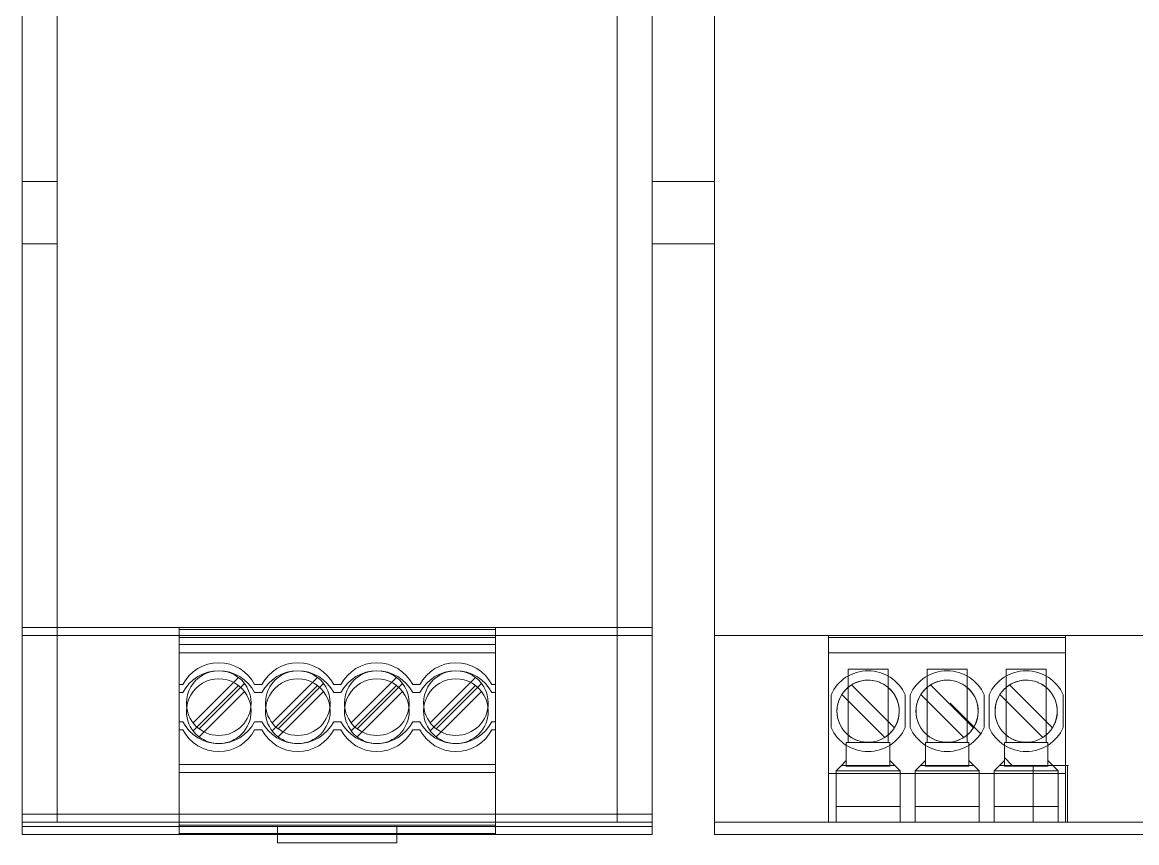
# Model space of a CAD drawing. Header units: millimetres. Extents: x 1359 to 3577, y 1336 to 3557.
# Drawn here: x 1970.2 to 2059.7, y 3145.9 to 3211.9 of the extents above; entities that cross this region are included whole.
import ezdxf

# ---------------------------------------------------------------- set-up
doc = ezdxf.new("R2010")
doc.units = ezdxf.units.MM
doc.layers.add('000-PI-Oprema', color=30, linetype='Continuous', lineweight=5)
doc.layers.add('000-SI-Oprema', color=30, linetype='Continuous', lineweight=0)
doc.layers.add('002-PI-Kabelska kanalica', color=150, linetype='Continuous')

msp = doc.modelspace()

# ---------------------------------------------------------------- linework, layer by layer
at = {"layer": '000-PI-Oprema', "color": 0, "linetype": 'ByBlock', "lineweight": 0}
for p, q in [((1972.993, 3148.206), (1972.993, 3276.206)), ((2017.993, 3148.206), (2017.993, 3276.206)), ((1972.993, 3147.556), (1972.993, 3275.556)), ((2017.993, 3147.556), (2017.993, 3275.556)), ((1970.193, 3267.206), (1970.193, 3163.206)), ((2020.792, 3163.206), (2020.792, 3267.206)), ((2020.792, 3163.206), (2020.792, 3267.206)), ((1970.193, 3266.556), (1970.193, 3162.556)), ((2020.792, 3162.556), (2020.792, 3266.556)), ((1970.193, 3163.206), (1970.193, 3163.206)), ((2020.792, 3163.206), (1970.193, 3163.206)), ((1970.193, 3163.206), (1970.193, 3163.206)), ((1970.193, 3163.206), (1970.193, 3147.206)), ((1982.803, 3163.206), (1982.803, 3163.206)), ((1982.803, 3163.206), (1982.803, 3163.056)), ((2008.203, 3163.206), (2008.203, 3163.206)), ((2008.203, 3163.206), (2008.203, 3163.056)), ((2020.792, 3163.206), (2020.792, 3163.206)), ((2020.792, 3147.206), (2020.792, 3163.206)), ((2020.792, 3163.206), (2020.792, 3163.206)), ((2020.792, 3147.206), (2020.792, 3163.206)), ((2020.792, 3162.556), (1970.193, 3162.556)), ((1970.193, 3162.556), (1970.193, 3162.556)), ((1970.193, 3162.556), (1970.193, 3146.556)), ((1982.803, 3163.056), (1982.803, 3161.828)), ((1982.803, 3163.056), (2008.203, 3163.056)), ((1982.803, 3162.556), (1982.803, 3162.556)), ((1982.803, 3162.556), (1982.803, 3162.406)), ((1982.803, 3162.406), (1982.803, 3161.178)), ((1982.803, 3162.406), (2008.203, 3162.406)), ((2008.203, 3163.056), (2008.203, 3161.828)), ((2008.203, 3162.556), (2008.203, 3162.556)), ((2008.203, 3162.556), (2008.203, 3162.406)), ((2008.203, 3162.406), (2008.203, 3161.178)), ((2020.792, 3162.556), (2020.792, 3162.556)), ((2020.792, 3146.556), (2020.792, 3162.556)), ((2025.792, 3162.556), (2025.792, 3146.556)), ((2025.792, 3162.556), (2025.792, 3162.556)), ((2025.792, 3162.556), (2115.792, 3162.556)), ((2034.971, 3162.556), (2034.971, 3162.556)), ((2034.971, 3162.556), (2034.971, 3162.41)), ((2034.971, 3162.41), (2034.971, 3162.41)), ((2034.971, 3162.41), (2034.971, 3162.41)), ((2034.971, 3161.182), (2034.971, 3162.41)), ((2034.971, 3162.41), (2054.017, 3162.41)), ((2054.017, 3162.556), (2054.017, 3162.556)), ((2054.017, 3162.41), (2054.017, 3162.556)), ((2054.017, 3162.41), (2054.017, 3162.41)), ((2054.017, 3162.41), (2054.017, 3162.41)), ((2054.017, 3162.41), (2054.017, 3161.182)), ((2057.192, 3162.556), (2057.192, 3162.556)), ((1982.803, 3161.828), (1982.803, 3158.626)), ((2008.203, 3161.828), (1982.803, 3161.828)), ((2008.203, 3161.828), (2008.203, 3158.626)), ((1982.803, 3161.178), (1982.803, 3157.976)), ((2008.203, 3161.178), (1982.803, 3161.178)), ((2008.203, 3161.178), (2008.203, 3157.976)), ((2034.971, 3151.46), (2034.971, 3161.182)), ((2054.017, 3161.182), (2034.971, 3161.182)), ((2054.017, 3161.182), (2054.017, 3151.46)), ((2036.546, 3159.86), (2036.546, 3159.86)), ((2036.546, 3159.86), (2036.546, 3153.975)), ((2039.746, 3159.86), (2036.546, 3159.86)), ((2039.746, 3159.86), (2039.746, 3159.86)), ((2039.746, 3159.86), (2039.746, 3153.975)), ((2042.896, 3159.86), (2042.896, 3159.86)), ((2046.096, 3159.86), (2042.896, 3159.86)), ((2042.896, 3159.86), (2042.896, 3153.975)), ((2046.096, 3159.86), (2046.096, 3153.975)), ((2046.096, 3159.86), (2046.096, 3159.86)), ((2049.246, 3159.86), (2049.246, 3159.86)), ((2052.446, 3159.86), (2049.246, 3159.86)), ((2049.246, 3159.86), (2049.246, 3153.975)), ((2052.446, 3159.86), (2052.446, 3153.975)), ((2052.446, 3159.86), (2052.446, 3159.86)), ((1987.552, 3159.195), (1983.909, 3155.552)), ((1987.552, 3159.195), (1987.552, 3159.195)), ((1993.902, 3159.195), (1990.259, 3155.552)), ((1993.902, 3159.195), (1993.902, 3159.195)), ((2000.252, 3159.195), (1996.609, 3155.552)), ((2000.252, 3159.195), (2000.252, 3159.195)), ((2002.959, 3155.552), (2006.602, 3159.195)), ((2006.602, 3159.195), (2006.602, 3159.195)), ((2038.142, 3158.976), (2038.146, 3158.975)), ((2038.817, 3158.884), (2038.82, 3158.882)), ((2039.103, 3158.784), (2039.099, 3158.786)), ((2044.492, 3158.976), (2044.496, 3158.975)), ((2045.453, 3158.784), (2045.449, 3158.786)), ((2050.842, 3158.976), (2050.846, 3158.975)), ((2051.517, 3158.884), (2051.52, 3158.882)), ((2051.803, 3158.784), (2051.799, 3158.786)), ((1982.803, 3158.626), (1982.803, 3158.626)), ((1982.803, 3158.626), (1983.095, 3158.626)), ((1982.803, 3158.626), (1982.803, 3155.626)), ((1982.803, 3157.976), (1982.803, 3157.976)), ((1982.803, 3157.976), (1983.095, 3157.976)), ((1982.803, 3157.976), (1982.803, 3154.976)), ((1983.095, 3158.626), (1983.095, 3158.626)), ((1983.095, 3157.976), (1983.095, 3157.976)), ((1987.552, 3158.545), (1983.909, 3154.902)), ((1984.404, 3155.057), (1988.047, 3158.701)), ((1984.404, 3154.407), (1988.047, 3158.051)), ((1987.552, 3158.545), (1987.552, 3158.545)), ((1988.047, 3158.701), (1988.047, 3158.701)), ((1988.047, 3158.051), (1988.047, 3158.051)), ((1988.861, 3158.626), (1988.861, 3158.626)), ((1989.445, 3158.626), (1988.861, 3158.626)), ((1988.861, 3157.976), (1988.861, 3157.976)), ((1989.445, 3157.976), (1988.861, 3157.976)), ((1989.445, 3158.626), (1989.445, 3158.626)), ((1989.445, 3157.976), (1989.445, 3157.976)), ((1993.902, 3158.545), (1990.259, 3154.902)), ((1990.754, 3155.057), (1994.397, 3158.701)), ((1990.754, 3154.407), (1994.397, 3158.051)), ((1993.902, 3158.545), (1993.902, 3158.545)), ((1994.397, 3158.701), (1994.397, 3158.701)), ((1994.397, 3158.051), (1994.397, 3158.051)), ((1995.795, 3158.626), (1995.211, 3158.626)), ((1995.211, 3158.626), (1995.211, 3158.626)), ((1995.795, 3157.976), (1995.211, 3157.976)), ((1995.211, 3157.976), (1995.211, 3157.976)), ((1995.795, 3158.626), (1995.795, 3158.626)), ((1995.795, 3157.976), (1995.795, 3157.976)), ((2000.252, 3158.545), (1996.609, 3154.902)), ((1997.104, 3155.057), (2000.747, 3158.701)), ((1997.104, 3154.407), (2000.747, 3158.051)), ((2000.252, 3158.545), (2000.252, 3158.545)), ((2000.747, 3158.701), (2000.747, 3158.701)), ((2000.747, 3158.051), (2000.747, 3158.051)), ((2002.145, 3158.626), (2001.561, 3158.626)), ((2001.561, 3158.626), (2001.561, 3158.626)), ((2002.145, 3157.976), (2001.561, 3157.976)), ((2001.561, 3157.976), (2001.561, 3157.976)), ((2002.145, 3158.626), (2002.145, 3158.626)), ((2002.145, 3157.976), (2002.145, 3157.976)), ((2002.959, 3154.902), (2006.602, 3158.545)), ((2007.097, 3158.701), (2003.454, 3155.057)), ((2007.097, 3158.051), (2003.454, 3154.407)), ((2006.602, 3158.545), (2006.602, 3158.545)), ((2007.097, 3158.701), (2007.097, 3158.701)), ((2007.097, 3158.051), (2007.097, 3158.051)), ((2008.203, 3158.626), (2007.911, 3158.626)), ((2007.911, 3158.626), (2007.911, 3158.626)), ((2008.203, 3157.976), (2007.911, 3157.976)), ((2007.911, 3157.976), (2007.911, 3157.976)), ((2008.203, 3158.626), (2008.203, 3158.626)), ((2008.203, 3158.626), (2008.203, 3155.626)), ((2008.203, 3157.976), (2008.203, 3157.976)), ((2008.203, 3157.976), (2008.203, 3154.976)), ((2040.256, 3155.142), (2036.81, 3158.588)), ((2036.81, 3158.588), (2036.811, 3158.588)), ((2036.811, 3158.588), (2040.26, 3155.139)), ((2043.16, 3158.588), (2043.161, 3158.588)), ((2043.16, 3158.588), (2046.606, 3155.142)), ((2043.161, 3158.588), (2046.61, 3155.139)), ((2049.51, 3158.588), (2049.511, 3158.588)), ((2049.51, 3158.588), (2052.956, 3155.142)), ((2049.511, 3158.588), (2052.96, 3155.139)), ((1983.378, 3157.126), (1983.378, 3157.126)), ((1988.578, 3157.126), (1988.578, 3157.126)), ((1989.728, 3157.126), (1989.728, 3157.126)), ((1994.928, 3157.126), (1994.928, 3157.126)), ((1996.078, 3157.126), (1996.078, 3157.126)), ((2001.278, 3157.126), (2001.278, 3157.126)), ((2002.428, 3157.126), (2002.428, 3157.126)), ((2007.628, 3157.126), (2007.628, 3157.126)), ((2035.171, 3157.788), (2035.171, 3155.171)), ((2035.171, 3157.788), (2035.171, 3157.788)), ((2036.032, 3157.81), (2036.033, 3157.81)), ((2039.479, 3154.364), (2036.032, 3157.81)), ((2039.479, 3154.364), (2036.033, 3157.81)), ((2041.121, 3157.788), (2041.121, 3157.788)), ((2041.121, 3155.171), (2041.121, 3157.788)), ((2041.521, 3157.788), (2041.521, 3155.171)), ((2041.521, 3157.788), (2041.521, 3157.788)), ((2042.382, 3157.81), (2042.383, 3157.81)), ((2045.829, 3154.364), (2042.382, 3157.81)), ((2045.829, 3154.364), (2042.383, 3157.81)), ((2044.733, 3157.12), (2044.733, 3157.12)), ((2044.733, 3157.12), (2047.19, 3154.663)), ((2047.471, 3157.788), (2047.471, 3157.788)), ((2047.471, 3155.171), (2047.471, 3157.788)), ((2047.871, 3157.788), (2047.871, 3157.788)), ((2047.871, 3157.788), (2047.871, 3155.171)), ((2048.732, 3157.81), (2048.733, 3157.81)), ((2052.179, 3154.364), (2048.732, 3157.81)), ((2052.179, 3154.364), (2048.733, 3157.81)), ((2053.821, 3157.788), (2053.821, 3157.788)), ((2053.821, 3155.171), (2053.821, 3157.788)), ((1983.378, 3156.476), (1983.378, 3156.476)), ((1988.578, 3156.476), (1988.578, 3156.476)), ((1989.728, 3156.476), (1989.728, 3156.476)), ((1994.928, 3156.476), (1994.928, 3156.476)), ((1996.078, 3156.476), (1996.078, 3156.476)), ((2001.278, 3156.476), (2001.278, 3156.476)), ((2002.428, 3156.476), (2002.428, 3156.476)), ((2007.628, 3156.476), (2007.628, 3156.476)), ((1982.803, 3155.626), (1982.803, 3152.206)), ((1982.803, 3155.626), (1982.803, 3155.626)), ((1982.803, 3155.626), (1983.095, 3155.626)), ((1983.095, 3155.626), (1983.095, 3155.626)), ((1983.909, 3155.552), (1983.909, 3155.552)), ((1988.861, 3155.626), (1988.861, 3155.626)), ((1989.445, 3155.626), (1988.861, 3155.626)), ((1989.445, 3155.626), (1989.445, 3155.626)), ((1990.259, 3155.552), (1990.259, 3155.552)), ((1995.795, 3155.626), (1995.211, 3155.626)), ((1995.211, 3155.626), (1995.211, 3155.626)), ((1995.795, 3155.626), (1995.795, 3155.626)), ((1996.609, 3155.552), (1996.609, 3155.552)), ((2002.145, 3155.626), (2001.561, 3155.626)), ((2001.561, 3155.626), (2001.561, 3155.626)), ((2002.145, 3155.626), (2002.145, 3155.626)), ((2002.959, 3155.552), (2002.959, 3155.552)), ((2008.203, 3155.626), (2007.911, 3155.626)), ((2007.911, 3155.626), (2007.911, 3155.626)), ((2008.203, 3155.626), (2008.203, 3155.626)), ((2008.203, 3155.626), (2008.203, 3152.206)), ((2035.171, 3155.171), (2035.171, 3155.171)), ((2040.259, 3155.139), (2040.256, 3155.142)), ((2040.259, 3155.139), (2040.26, 3155.139)), ((2041.121, 3155.171), (2041.121, 3155.171)), ((2041.521, 3155.171), (2041.521, 3155.171)), ((2046.606, 3155.142), (2046.609, 3155.139)), ((2046.609, 3155.139), (2046.61, 3155.139)), ((2047.471, 3155.171), (2047.471, 3155.171)), ((2047.871, 3155.171), (2047.871, 3155.171)), ((2052.956, 3155.142), (2052.959, 3155.139)), ((2052.959, 3155.139), (2052.96, 3155.139)), ((2053.821, 3155.171), (2053.821, 3155.171)), ((1982.803, 3154.976), (1982.803, 3151.556)), ((1982.803, 3154.976), (1982.803, 3154.976)), ((1982.803, 3154.976), (1983.095, 3154.976)), ((1983.095, 3154.976), (1983.095, 3154.976)), ((1983.909, 3154.902), (1983.909, 3154.902)), ((1984.404, 3155.057), (1984.404, 3155.057)), ((1984.404, 3154.407), (1984.404, 3154.407)), ((1988.861, 3154.976), (1988.861, 3154.976)), ((1989.445, 3154.976), (1988.861, 3154.976)), ((1989.445, 3154.976), (1989.445, 3154.976)), ((1990.259, 3154.902), (1990.259, 3154.902)), ((1990.754, 3155.057), (1990.754, 3155.057)), ((1990.754, 3154.407), (1990.754, 3154.407)), ((1995.795, 3154.976), (1995.211, 3154.976)), ((1995.211, 3154.976), (1995.211, 3154.976)), ((1995.795, 3154.976), (1995.795, 3154.976)), ((1996.609, 3154.902), (1996.609, 3154.902)), ((1997.104, 3155.057), (1997.104, 3155.057)), ((1997.104, 3154.407), (1997.104, 3154.407)), ((2002.145, 3154.976), (2001.561, 3154.976)), ((2001.561, 3154.976), (2001.561, 3154.976)), ((2002.145, 3154.976), (2002.145, 3154.976)), ((2002.959, 3154.902), (2002.959, 3154.902)), ((2003.454, 3155.057), (2003.454, 3155.057)), ((2003.454, 3154.407), (2003.454, 3154.407)), ((2008.203, 3154.976), (2007.911, 3154.976)), ((2007.911, 3154.976), (2007.911, 3154.976)), ((2008.203, 3154.976), (2008.203, 3154.976)), ((2008.203, 3154.976), (2008.203, 3151.556)), ((2039.482, 3154.361), (2039.479, 3154.364)), ((2039.481, 3154.361), (2039.479, 3154.364)), ((2039.481, 3154.361), (2039.482, 3154.361)), ((2045.832, 3154.361), (2045.829, 3154.364)), ((2045.831, 3154.361), (2045.829, 3154.364)), ((2045.831, 3154.361), (2045.832, 3154.361)), ((2052.181, 3154.361), (2052.179, 3154.364)), ((2052.182, 3154.361), (2052.179, 3154.364)), ((2052.181, 3154.361), (2052.182, 3154.361)), ((2036.396, 3153.975), (2036.396, 3153.975)), ((2039.896, 3153.975), (2036.396, 3153.975)), ((2036.396, 3152.51), (2036.396, 3153.975)), ((2036.546, 3153.975), (2036.546, 3153.975)), ((2037.15, 3154.182), (2037.146, 3154.183)), ((2037.468, 3154.069), (2037.471, 3154.068)), ((2038.142, 3153.976), (2038.146, 3153.975)), ((2039.746, 3153.975), (2039.746, 3153.975)), ((2039.896, 3153.975), (2039.896, 3153.975)), ((2039.896, 3153.975), (2039.896, 3152.51)), ((2042.746, 3152.51), (2042.746, 3153.975)), ((2042.746, 3153.975), (2046.246, 3153.975)), ((2042.746, 3153.975), (2042.746, 3153.975)), ((2042.896, 3153.975), (2042.896, 3153.975)), ((2043.5, 3154.182), (2043.496, 3154.183)), ((2043.818, 3154.069), (2043.821, 3154.068)), ((2044.492, 3153.976), (2044.496, 3153.975)), ((2046.096, 3153.975), (2046.096, 3153.975)), ((2046.246, 3153.975), (2046.246, 3152.51)), ((2046.246, 3153.975), (2046.246, 3153.975)), ((2049.096, 3152.51), (2049.096, 3153.975)), ((2049.096, 3153.975), (2052.596, 3153.975)), ((2049.096, 3153.975), (2049.096, 3153.975)), ((2049.246, 3153.975), (2049.246, 3153.975)), ((2049.85, 3154.182), (2049.846, 3154.183)), ((2050.168, 3154.069), (2050.171, 3154.068)), ((2050.842, 3153.976), (2050.846, 3153.975)), ((2052.446, 3153.975), (2052.446, 3153.975)), ((2052.596, 3153.975), (2052.596, 3152.51)), ((2052.596, 3153.975), (2052.596, 3153.975)), ((2036.396, 3152.51), (2036.006, 3152.12)), ((2036.396, 3152.06), (2036.396, 3152.51)), ((2036.396, 3152.51), (2036.396, 3152.51)), ((2039.896, 3152.51), (2040.286, 3152.12)), ((2039.896, 3152.06), (2039.896, 3152.51)), ((2039.896, 3152.51), (2039.896, 3152.51)), ((2042.746, 3152.51), (2042.356, 3152.12)), ((2042.746, 3152.51), (2042.746, 3152.51)), ((2042.746, 3152.06), (2042.746, 3152.51)), ((2046.246, 3152.51), (2046.636, 3152.12)), ((2046.246, 3152.51), (2046.246, 3152.51)), ((2046.246, 3152.06), (2046.246, 3152.51)), ((2049.096, 3152.51), (2048.706, 3152.12)), ((2049.096, 3152.757), (2049.733, 3152.12)), ((2049.096, 3152.51), (2049.096, 3152.51)), ((2049.096, 3152.06), (2049.096, 3152.51)), ((2052.596, 3152.51), (2052.986, 3152.12)), ((2052.596, 3152.51), (2052.596, 3152.51)), ((2052.596, 3152.06), (2052.596, 3152.51)), ((1982.803, 3152.206), (1982.803, 3147.306)), ((1982.803, 3152.206), (1982.803, 3152.206)), ((1982.803, 3152.206), (2008.203, 3152.206)), ((1982.803, 3151.556), (1982.803, 3146.656)), ((1982.803, 3151.556), (1982.803, 3151.556)), ((1982.803, 3151.556), (2008.203, 3151.556)), ((1983.278, 3152.206), (1983.278, 3152.206)), ((1983.278, 3151.556), (1983.278, 3151.556)), ((1988.678, 3152.206), (1988.678, 3152.206)), ((1988.678, 3151.556), (1988.678, 3151.556)), ((1989.628, 3152.206), (1989.628, 3152.206)), ((1989.628, 3151.556), (1989.628, 3151.556)), ((1995.028, 3152.206), (1995.028, 3152.206)), ((1995.028, 3151.556), (1995.028, 3151.556)), ((1995.978, 3152.206), (1995.978, 3152.206)), ((1995.978, 3151.556), (1995.978, 3151.556)), ((2001.378, 3152.206), (2001.378, 3152.206)), ((2001.378, 3151.556), (2001.378, 3151.556)), ((2002.328, 3152.206), (2002.328, 3152.206)), ((2002.328, 3151.556), (2002.328, 3151.556)), ((2007.728, 3152.206), (2007.728, 3152.206)), ((2007.728, 3151.556), (2007.728, 3151.556)), ((2008.203, 3152.206), (2008.203, 3152.206)), ((2008.203, 3147.306), (2008.203, 3152.206)), ((2008.203, 3151.556), (2008.203, 3151.556)), ((2008.203, 3146.656), (2008.203, 3151.556)), ((2036.006, 3152.12), (2035.571, 3151.685)), ((2035.571, 3151.685), (2035.571, 3151.678)), ((2035.571, 3151.685), (2035.571, 3151.685)), ((2035.571, 3151.678), (2040.721, 3151.678)), ((2035.571, 3151.678), (2035.571, 3147.556)), ((2036.006, 3152.12), (2040.286, 3152.12)), ((2036.396, 3152.06), (2039.896, 3152.06)), ((2040.286, 3152.12), (2040.721, 3151.685)), ((2040.721, 3151.685), (2040.721, 3151.685)), ((2040.721, 3151.685), (2040.721, 3151.678)), ((2040.721, 3151.678), (2040.721, 3147.556)), ((2042.356, 3152.12), (2041.921, 3151.685)), ((2041.921, 3151.685), (2041.921, 3151.685)), ((2041.921, 3151.685), (2041.921, 3151.678)), ((2041.921, 3151.678), (2041.921, 3147.556)), ((2041.921, 3151.678), (2047.071, 3151.678)), ((2042.356, 3152.12), (2046.636, 3152.12)), ((2042.746, 3152.06), (2046.246, 3152.06)), ((2046.636, 3152.12), (2047.071, 3151.685)), ((2047.071, 3151.685), (2047.071, 3151.678)), ((2047.071, 3151.685), (2047.071, 3151.685)), ((2047.071, 3151.678), (2047.071, 3147.556)), ((2048.706, 3152.12), (2048.271, 3151.685)), ((2048.271, 3151.685), (2048.271, 3151.685)), ((2048.271, 3151.685), (2048.271, 3151.678)), ((2048.271, 3151.678), (2048.271, 3147.556)), ((2048.271, 3151.678), (2053.421, 3151.678)), ((2048.706, 3152.12), (2052.986, 3152.12)), ((2049.096, 3152.06), (2052.596, 3152.06)), ((2049.733, 3152.12), (2051.411, 3152.12)), ((2049.733, 3152.12), (2049.733, 3152.12)), ((2051.411, 3147.556), (2051.411, 3152.12)), ((2054.173, 3152.12), (2051.411, 3152.12)), ((2052.986, 3152.12), (2053.421, 3151.685)), ((2053.421, 3151.685), (2053.421, 3151.685)), ((2053.421, 3151.685), (2053.421, 3151.678)), ((2053.421, 3151.678), (2053.421, 3147.556)), ((2054.173, 3152.12), (2054.173, 3147.556)), ((2054.173, 3152.12), (2054.233, 3152.12)), ((2054.233, 3152.12), (2054.233, 3152.12)), ((2034.971, 3147.556), (2034.971, 3151.46)), ((2034.971, 3151.46), (2034.971, 3151.46)), ((2034.971, 3151.46), (2054.017, 3151.46)), ((2054.017, 3151.46), (2054.017, 3151.46)), ((2054.017, 3151.46), (2054.017, 3147.556)), ((1970.193, 3148.206), (1970.193, 3148.206)), ((1972.993, 3148.206), (1970.193, 3148.206)), ((1970.193, 3148.206), (1970.193, 3148.206)), ((1983.743, 3148.206), (1972.993, 3148.206)), ((1972.993, 3148.206), (1972.993, 3148.206)), ((1972.993, 3148.206), (1972.993, 3148.206)), ((1972.993, 3148.206), (1972.993, 3148.206)), ((1972.993, 3148.206), (1972.993, 3148.206)), ((1979.993, 3148.206), (1979.993, 3148.206)), ((1982.243, 3148.206), (1982.243, 3148.206)), ((1986.243, 3148.206), (1983.743, 3148.206)), ((1983.743, 3148.206), (1983.743, 3148.206)), ((1983.743, 3148.206), (1983.743, 3148.206)), ((1983.743, 3148.206), (1983.743, 3148.206)), ((1986.243, 3148.206), (1986.243, 3148.206)), ((1986.243, 3148.206), (1986.576, 3148.206)), ((1986.243, 3148.206), (1986.243, 3148.206)), ((1986.243, 3148.206), (1986.243, 3148.206)), ((1986.576, 3148.206), (1986.743, 3148.206)), ((1987.942, 3148.206), (1986.743, 3148.206)), ((1987.942, 3148.206), (1988.089, 3148.206)), ((1987.993, 3148.206), (1987.993, 3148.206)), ((1988.643, 3148.206), (1988.089, 3148.206)), ((2002.343, 3148.206), (1988.643, 3148.206)), ((1988.643, 3148.206), (1988.643, 3148.206)), ((1994.243, 3148.206), (1994.243, 3148.206)), ((1996.743, 3148.206), (1996.743, 3148.206)), ((2002.897, 3148.206), (2002.343, 3148.206)), ((2002.343, 3148.206), (2002.343, 3148.206)), ((2002.897, 3148.206), (2003.044, 3148.206)), ((2002.993, 3148.206), (2002.993, 3148.206)), ((2004.243, 3148.206), (2003.044, 3148.206)), ((2004.243, 3148.206), (2004.41, 3148.206)), ((2004.41, 3148.206), (2004.743, 3148.206)), ((2007.243, 3148.206), (2004.743, 3148.206)), ((2004.743, 3148.206), (2004.743, 3148.206)), ((2004.743, 3148.206), (2004.743, 3148.206)), ((2004.743, 3148.206), (2004.743, 3148.206)), ((2017.993, 3148.206), (2007.243, 3148.206)), ((2007.243, 3148.206), (2007.243, 3148.206)), ((2007.243, 3148.206), (2007.243, 3148.206)), ((2007.243, 3148.206), (2007.243, 3148.206)), ((2008.743, 3148.206), (2008.743, 3148.206)), ((2010.993, 3148.206), (2010.993, 3148.206)), ((2020.792, 3148.206), (2017.993, 3148.206)), ((2017.993, 3148.206), (2017.993, 3148.206)), ((2017.993, 3148.206), (2017.993, 3148.206)), ((2017.993, 3148.206), (2017.993, 3148.206)), ((2017.993, 3148.206), (2017.993, 3148.206)), ((2020.792, 3148.206), (2020.792, 3148.206)), ((2020.792, 3148.206), (2020.792, 3148.206)), ((2040.721, 3148.81), (2035.571, 3148.81)), ((2047.071, 3148.81), (2041.921, 3148.81)), ((2053.421, 3148.81), (2048.271, 3148.81)), ((1972.993, 3147.556), (1970.193, 3147.556)), ((1970.193, 3147.556), (1970.193, 3147.556)), ((1982.803, 3147.206), (1970.193, 3147.206)), ((1970.193, 3147.206), (1970.193, 3147.206)), ((1983.743, 3147.556), (1972.993, 3147.556)), ((1972.993, 3147.556), (1972.993, 3147.556)), ((1972.993, 3147.556), (1972.993, 3147.556)), ((1972.993, 3147.556), (1972.993, 3147.556)), ((1972.993, 3147.556), (1972.993, 3147.556)), ((1979.993, 3147.556), (1979.993, 3147.556)), ((1982.243, 3147.556), (1982.243, 3147.556)), ((1982.803, 3147.306), (1982.803, 3147.206)), ((1982.803, 3147.306), (1982.803, 3147.206)), ((1982.803, 3147.306), (1982.803, 3147.306)), ((1982.803, 3147.306), (1982.803, 3147.306)), ((2008.203, 3147.306), (1982.803, 3147.306)), ((1982.803, 3147.206), (1982.803, 3147.206)), ((1990.693, 3147.206), (1982.803, 3147.206)), ((1982.803, 3147.206), (1982.803, 3147.206)), ((2008.203, 3147.206), (1982.803, 3147.206)), ((1983.278, 3147.306), (1983.278, 3147.306)), ((1983.278, 3147.306), (1983.278, 3147.306)), ((1983.403, 3147.306), (1983.403, 3147.306)), ((1983.403, 3147.306), (1983.403, 3147.306)), ((1986.243, 3147.556), (1983.743, 3147.556)), ((1983.743, 3147.556), (1983.743, 3147.556)), ((1983.743, 3147.556), (1983.743, 3147.556)), ((1983.743, 3147.556), (1983.743, 3147.556)), ((1985.852, 3147.206), (1985.852, 3147.206)), ((1985.852, 3147.206), (1985.852, 3147.206)), ((1986.243, 3147.556), (1986.243, 3147.556)), ((1986.243, 3147.556), (1986.576, 3147.556)), ((1986.243, 3147.556), (1986.243, 3147.556)), ((1986.243, 3147.556), (1986.243, 3147.556)), ((1986.576, 3147.556), (1986.743, 3147.556)), ((1987.942, 3147.556), (1986.743, 3147.556)), ((1987.276, 3147.206), (1987.276, 3147.206)), ((1987.276, 3147.206), (1987.276, 3147.206)), ((1987.942, 3147.556), (1988.089, 3147.556)), ((1987.993, 3147.556), (1987.993, 3147.556)), ((1988.643, 3147.556), (1988.089, 3147.556)), ((1988.553, 3147.306), (1988.553, 3147.306)), ((1988.553, 3147.306), (1988.553, 3147.306)), ((2002.343, 3147.556), (1988.643, 3147.556)), ((1988.643, 3147.556), (1988.643, 3147.556)), ((1988.678, 3147.306), (1988.678, 3147.306)), ((1988.678, 3147.306), (1988.678, 3147.306)), ((1988.993, 3147.206), (1988.993, 3147.206)), ((1988.993, 3147.206), (1988.993, 3147.206)), ((1989.628, 3147.306), (1989.628, 3147.306)), ((1989.628, 3147.306), (1989.628, 3147.306)), ((1989.753, 3147.306), (1989.753, 3147.306)), ((1989.753, 3147.306), (1989.753, 3147.306)), ((1990.693, 3147.206), (1990.693, 3146.556)), ((1990.693, 3147.206), (1990.693, 3146.556)), ((1994.243, 3147.556), (1994.243, 3147.556)), ((1994.903, 3147.306), (1994.903, 3147.306)), ((1994.903, 3147.306), (1994.903, 3147.306)), ((1995.028, 3147.306), (1995.028, 3147.306)), ((1995.028, 3147.306), (1995.028, 3147.306)), ((1995.978, 3147.306), (1995.978, 3147.306)), ((1995.978, 3147.306), (1995.978, 3147.306)), ((1996.103, 3147.306), (1996.103, 3147.306)), ((1996.103, 3147.306), (1996.103, 3147.306)), ((1996.743, 3147.556), (1996.743, 3147.556)), ((2008.203, 3147.206), (2000.293, 3147.206)), ((2000.293, 3146.556), (2000.293, 3147.206)), ((2000.293, 3146.556), (2000.293, 3147.206)), ((2001.253, 3147.306), (2001.253, 3147.306)), ((2001.253, 3147.306), (2001.253, 3147.306)), ((2001.378, 3147.306), (2001.378, 3147.306)), ((2001.378, 3147.306), (2001.378, 3147.306)), ((2001.993, 3147.206), (2001.993, 3147.206)), ((2001.993, 3147.206), (2001.993, 3147.206)), ((2002.328, 3147.306), (2002.328, 3147.306)), ((2002.328, 3147.306), (2002.328, 3147.306)), ((2002.897, 3147.556), (2002.343, 3147.556)), ((2002.343, 3147.556), (2002.343, 3147.556)), ((2002.453, 3147.306), (2002.453, 3147.306)), ((2002.453, 3147.306), (2002.453, 3147.306)), ((2002.897, 3147.556), (2003.044, 3147.556)), ((2002.993, 3147.556), (2002.993, 3147.556)), ((2004.243, 3147.556), (2003.044, 3147.556)), ((2003.709, 3147.206), (2003.709, 3147.206)), ((2003.709, 3147.206), (2003.709, 3147.206)), ((2004.243, 3147.556), (2004.41, 3147.556)), ((2004.41, 3147.556), (2004.743, 3147.556)), ((2007.243, 3147.556), (2004.743, 3147.556)), ((2004.743, 3147.556), (2004.743, 3147.556)), ((2004.743, 3147.556), (2004.743, 3147.556)), ((2004.743, 3147.556), (2004.743, 3147.556)), ((2005.134, 3147.206), (2005.134, 3147.206)), ((2005.134, 3147.206), (2005.134, 3147.206)), ((2017.993, 3147.556), (2007.243, 3147.556)), ((2007.243, 3147.556), (2007.243, 3147.556)), ((2007.243, 3147.556), (2007.243, 3147.556)), ((2007.243, 3147.556), (2007.243, 3147.556)), ((2007.603, 3147.306), (2007.603, 3147.306)), ((2007.603, 3147.306), (2007.603, 3147.306)), ((2007.728, 3147.306), (2007.728, 3147.306)), ((2007.728, 3147.306), (2007.728, 3147.306)), ((2008.203, 3147.306), (2008.203, 3147.306)), ((2008.203, 3147.306), (2008.203, 3147.306)), ((2008.203, 3147.306), (2008.203, 3147.206)), ((2008.203, 3147.206), (2008.203, 3147.206)), ((2020.792, 3147.206), (2008.203, 3147.206)), ((2008.203, 3147.206), (2008.203, 3147.206)), ((2020.792, 3147.206), (2008.203, 3147.206)), ((2008.743, 3147.556), (2008.743, 3147.556)), ((2010.993, 3147.556), (2010.993, 3147.556)), ((2020.792, 3147.556), (2017.993, 3147.556)), ((2017.993, 3147.556), (2017.993, 3147.556)), ((2017.993, 3147.556), (2017.993, 3147.556)), ((2017.993, 3147.556), (2017.993, 3147.556)), ((2017.993, 3147.556), (2017.993, 3147.556)), ((2020.792, 3147.556), (2020.792, 3147.556)), ((2020.792, 3147.206), (2020.792, 3147.206)), ((2020.792, 3147.206), (2020.792, 3147.206)), ((2025.792, 3147.556), (2025.792, 3147.556)), ((2025.792, 3147.556), (2115.792, 3147.556)), ((2034.971, 3147.56), (2034.971, 3147.556)), ((2054.017, 3147.56), (2034.971, 3147.56)), ((2034.971, 3147.56), (2034.971, 3147.56)), ((2054.017, 3147.556), (2054.017, 3147.56)), ((2054.017, 3147.56), (2054.017, 3147.56)), ((1982.803, 3146.556), (1970.193, 3146.556)), ((1970.193, 3146.556), (1970.193, 3146.556)), ((1982.803, 3146.656), (1982.803, 3146.556)), ((1982.803, 3146.656), (1982.803, 3146.656)), ((1982.803, 3146.656), (1982.803, 3146.656)), ((2008.203, 3146.656), (1982.803, 3146.656)), ((1982.803, 3146.556), (1982.803, 3146.556)), ((2008.203, 3146.556), (1982.803, 3146.556)), ((1983.278, 3146.656), (1983.278, 3146.656)), ((1983.403, 3146.656), (1983.403, 3146.656)), ((1983.403, 3146.656), (1983.403, 3146.656)), ((1985.852, 3146.556), (1985.852, 3146.556)), ((1987.276, 3146.556), (1987.276, 3146.556)), ((1988.553, 3146.656), (1988.553, 3146.656)), ((1988.553, 3146.656), (1988.553, 3146.656)), ((1988.678, 3146.656), (1988.678, 3146.656)), ((1988.993, 3146.556), (1988.993, 3146.556)), ((1989.628, 3146.656), (1989.628, 3146.656)), ((1989.753, 3146.656), (1989.753, 3146.656)), ((1989.753, 3146.656), (1989.753, 3146.656)), ((1990.693, 3146.556), (1990.693, 3145.906)), ((1990.693, 3146.556), (1990.693, 3146.556)), ((1990.693, 3146.556), (2000.293, 3146.556)), ((1990.693, 3146.556), (1990.693, 3146.556)), ((1990.693, 3146.556), (2000.293, 3146.556)), ((1994.903, 3146.656), (1994.903, 3146.656)), ((1994.903, 3146.656), (1994.903, 3146.656)), ((1995.028, 3146.656), (1995.028, 3146.656)), ((1995.978, 3146.656), (1995.978, 3146.656)), ((1996.103, 3146.656), (1996.103, 3146.656)), ((1996.103, 3146.656), (1996.103, 3146.656)), ((2000.293, 3145.906), (2000.293, 3146.556)), ((2000.293, 3146.556), (2000.293, 3146.556)), ((2000.293, 3146.556), (2000.293, 3146.556)), ((2001.253, 3146.656), (2001.253, 3146.656)), ((2001.253, 3146.656), (2001.253, 3146.656)), ((2001.378, 3146.656), (2001.378, 3146.656)), ((2001.993, 3146.556), (2001.993, 3146.556)), ((2002.328, 3146.656), (2002.328, 3146.656)), ((2002.453, 3146.656), (2002.453, 3146.656)), ((2002.453, 3146.656), (2002.453, 3146.656)), ((2003.709, 3146.556), (2003.709, 3146.556)), ((2005.134, 3146.556), (2005.134, 3146.556)), ((2007.603, 3146.656), (2007.603, 3146.656)), ((2007.603, 3146.656), (2007.603, 3146.656)), ((2007.728, 3146.656), (2007.728, 3146.656)), ((2008.203, 3146.656), (2008.203, 3146.656)), ((2008.203, 3146.656), (2008.203, 3146.656)), ((2008.203, 3146.656), (2008.203, 3146.556)), ((2008.203, 3146.556), (2008.203, 3146.556)), ((2020.792, 3146.556), (2008.203, 3146.556)), ((2020.792, 3146.556), (2020.792, 3146.556)), ((2115.792, 3146.556), (2025.792, 3146.556)), ((1990.693, 3145.906), (1990.693, 3145.906)), ((1990.693, 3145.906), (2000.293, 3145.906)), ((2000.293, 3145.906), (2000.293, 3145.906))]:
    msp.add_line(p, q, dxfattribs=at)
msp.add_lwpolyline([(1982.803, 3147.206), (1970.193, 3147.206), (1970.193, 3147.206), (1970.193, 3163.206), (1970.193, 3267.206), (1970.193, 3267.206), (1970.193, 3277.206), (1974.293, 3277.206), (2016.493, 3277.206), (2020.792, 3277.206)], dxfattribs=at)
for points in [[(1982.803, 3147.306), (1982.803, 3147.306)], [(1983.403, 3147.306), (1983.403, 3147.306)], [(1988.553, 3147.306), (1988.553, 3147.306)], [(1989.753, 3147.306), (1989.753, 3147.306)], [(1994.903, 3147.306), (1994.903, 3147.306)], [(1996.103, 3147.306), (1996.103, 3147.306)], [(2001.253, 3147.306), (2001.253, 3147.306)], [(2002.453, 3147.306), (2002.453, 3147.306)], [(2007.603, 3147.306), (2007.603, 3147.306)], [(2008.203, 3147.306), (2008.203, 3147.306)]]:
    msp.add_lwpolyline(points, close=True, dxfattribs=at)
for centre, radius, start, end in [((1985.978, 3157.126), 3.25, 27.48645, 152.51357), ((1985.978, 3156.476), 3.25, 27.48645, 152.51357), ((1985.978, 3157.126), 2.6, 0, 180.00002), ((1992.328, 3157.126), 3.25, 27.48645, 152.51357), ((1992.328, 3156.476), 3.25, 27.48645, 152.51357), ((1992.328, 3157.126), 2.6, 0, 180.00002), ((1998.678, 3157.126), 3.25, 27.48645, 152.51357), ((1998.678, 3156.476), 3.25, 27.48645, 152.51357), ((1998.678, 3157.126), 2.6, 0, 180.00002), ((2005.028, 3157.126), 3.25, 27.48645, 152.51357), ((2005.028, 3156.476), 3.25, 27.48645, 152.51357), ((2005.028, 3157.126), 2.6, 0, 180.00002), ((2038.146, 3156.48), 3.25, 89.99998, 156.26043), ((2038.146, 3156.48), 3.25, 23.73959, 89.99998), ((2044.496, 3156.48), 3.25, 89.99998, 156.26043), ((2044.496, 3156.48), 3.25, 23.73959, 89.99998), ((2050.846, 3156.48), 3.25, 89.99998, 156.26043), ((2050.846, 3156.48), 3.25, 23.73959, 89.99998), ((1985.978, 3156.476), 2.6, 0, 180.00002), ((1992.328, 3156.476), 2.6, 0, 180.00002), ((1998.678, 3156.476), 2.6, 0, 180.00002), ((2005.028, 3156.476), 2.6, 0, 180.00002), ((2038.142, 3156.476), 2.5, 90.00004, 270.00002), ((2038.142, 3156.476), 2.5, 74.34786, 90.00004), ((2038.142, 3156.476), 2.5, 66.52178, 74.34786), ((2038.142, 3156.476), 2.5, 302.291, 66.52178), ((2044.492, 3156.476), 2.5, 90.00004, 270.00002), ((2044.492, 3156.476), 2.5, 66.52178, 90.00004), ((2044.492, 3156.476), 2.5, 270.00002, 66.52178), ((2050.842, 3156.476), 2.5, 90.00004, 270.00002), ((2050.842, 3156.476), 2.5, 74.34786, 90.00004), ((2050.842, 3156.476), 2.5, 66.52178, 74.34786), ((2050.842, 3156.476), 2.5, 302.291, 66.52178), ((1985.978, 3157.126), 2.6, 180.00002, 0), ((1992.328, 3157.126), 2.6, 180.00002, 0), ((1998.678, 3157.126), 2.6, 180.00002, 0), ((2005.028, 3157.126), 2.6, 180.00002, 0), ((1985.978, 3156.476), 2.6, 180.00002, 0), ((1992.328, 3156.476), 2.6, 180.00002, 0), ((1998.678, 3156.476), 2.6, 180.00002, 0), ((2005.028, 3156.476), 2.6, 180.00002, 0), ((1985.978, 3157.126), 3.25, 207.48643, 332.51355), ((1992.328, 3157.126), 3.25, 207.48643, 332.51355), ((1998.678, 3157.126), 3.25, 207.48643, 332.51355), ((2005.028, 3157.126), 3.25, 207.48643, 332.51355), ((2038.146, 3156.48), 3.25, 203.73957, 270.00002), ((2038.146, 3156.48), 3.25, 270.00002, 336.26041), ((2044.496, 3156.48), 3.25, 203.73957, 270.00002), ((2044.496, 3156.48), 3.25, 270.00002, 336.26041), ((2050.846, 3156.48), 3.25, 203.73957, 270.00002), ((2050.846, 3156.48), 3.25, 270.00002, 336.26041), ((1985.978, 3156.476), 3.25, 207.48643, 332.51355), ((1992.328, 3156.476), 3.25, 207.48643, 332.51355), ((1998.678, 3156.476), 3.25, 207.48643, 332.51355), ((2005.028, 3156.476), 3.25, 207.48643, 332.51355), ((2038.142, 3156.476), 2.5, 270.00002, 302.291), ((2050.842, 3156.476), 2.5, 270.00002, 302.291)]:
    msp.add_arc(centre, radius, start, end, dxfattribs=at)
for centre, start_param, end_param in [((2038.146, 3156.475), -2.748893, -2.18531), ((2038.146, 3156.475), -3.022075, -2.748893), ((2038.146, 3156.475), 3.12605, 3.26111), ((2038.146, 3156.475), 3.124519, 3.12605), ((2038.146, 3156.475), 1.399912, 3.124519), ((2044.496, 3156.475), -2.748893, -2.18531), ((2044.496, 3156.475), 3.12605, 3.534292), ((2044.496, 3156.475), 3.124519, 3.12605), ((2044.496, 3156.475), 1.399912, 3.124519), ((2050.846, 3156.475), -2.748893, -2.18531), ((2050.846, 3156.475), -3.022075, -2.748893), ((2050.846, 3156.475), 3.12605, 3.26111), ((2050.846, 3156.475), 3.124519, 3.12605), ((2050.846, 3156.475), 1.399912, 3.124519), ((2038.147, 3156.475), -2.18531, -1.741681), ((2044.497, 3156.475), -2.18531, -1.741681), ((2050.847, 3156.475), -2.18531, -1.741681), ((2038.146, 3156.475), -1.741681, -0.018604), ((2044.496, 3156.475), -1.741681, -0.018604), ((2050.846, 3156.475), -1.741681, -0.018604), ((2038.147, 3156.475), 0.956283, 1.399912), ((2044.497, 3156.475), 0.956283, 1.399912), ((2050.847, 3156.475), 0.956283, 1.399912), ((2038.146, 3156.475), 0.392699, 0.956283), ((2044.496, 3156.475), 0.392699, 0.956283), ((2050.846, 3156.475), 0.392699, 0.956283), ((2038.146, 3156.475), -0.017074, 0.392699), ((2044.496, 3156.475), -0.017074, 0.392699), ((2050.846, 3156.475), -0.017074, 0.392699)]:
    msp.add_ellipse(centre, major_axis=(-0.957, -2.31), ratio=1, start_param=start_param, end_param=end_param, dxfattribs=at)
at = {"layer": '000-SI-Oprema', "color": 0, "linetype": 'ByBlock', "lineweight": 0}
for p, q in [((2025.792, 3266.556), (2025.792, 3162.556)), ((2025.792, 3162.556), (2025.792, 3162.556)), ((2025.792, 3162.556), (2025.792, 3146.556)), ((2025.792, 3162.556), (2025.792, 3162.556)), ((2025.792, 3162.556), (2115.792, 3162.556)), ((2034.971, 3162.556), (2034.971, 3162.556)), ((2034.971, 3162.556), (2034.971, 3162.41)), ((2034.971, 3162.41), (2034.971, 3162.41)), ((2034.971, 3162.41), (2034.971, 3162.41)), ((2034.971, 3161.182), (2034.971, 3162.41)), ((2034.971, 3162.41), (2054.017, 3162.41)), ((2054.017, 3162.556), (2054.017, 3162.556)), ((2054.017, 3162.41), (2054.017, 3162.556)), ((2054.017, 3162.41), (2054.017, 3162.41)), ((2054.017, 3162.41), (2054.017, 3162.41)), ((2054.017, 3162.41), (2054.017, 3161.182)), ((2057.192, 3162.556), (2057.192, 3162.556)), ((2034.971, 3151.46), (2034.971, 3161.182)), ((2054.017, 3161.182), (2034.971, 3161.182)), ((2054.017, 3161.182), (2054.017, 3151.46)), ((2036.546, 3159.86), (2036.546, 3159.86)), ((2036.546, 3159.86), (2036.546, 3153.975)), ((2039.746, 3159.86), (2036.546, 3159.86)), ((2039.746, 3159.86), (2039.746, 3159.86)), ((2039.746, 3159.86), (2039.746, 3153.975)), ((2042.896, 3159.86), (2042.896, 3159.86)), ((2046.096, 3159.86), (2042.896, 3159.86)), ((2042.896, 3159.86), (2042.896, 3153.975)), ((2046.096, 3159.86), (2046.096, 3153.975)), ((2046.096, 3159.86), (2046.096, 3159.86)), ((2049.246, 3159.86), (2049.246, 3159.86)), ((2052.446, 3159.86), (2049.246, 3159.86)), ((2049.246, 3159.86), (2049.246, 3153.975)), ((2052.446, 3159.86), (2052.446, 3153.975)), ((2052.446, 3159.86), (2052.446, 3159.86)), ((2038.142, 3158.976), (2038.146, 3158.975)), ((2038.817, 3158.884), (2038.82, 3158.882)), ((2039.103, 3158.784), (2039.099, 3158.786)), ((2044.492, 3158.976), (2044.496, 3158.975)), ((2045.453, 3158.784), (2045.449, 3158.786)), ((2050.842, 3158.976), (2050.846, 3158.975)), ((2051.517, 3158.884), (2051.52, 3158.882)), ((2051.803, 3158.784), (2051.799, 3158.786)), ((2040.256, 3155.142), (2036.81, 3158.588)), ((2036.81, 3158.588), (2036.811, 3158.588)), ((2036.811, 3158.588), (2040.26, 3155.139)), ((2043.16, 3158.588), (2043.161, 3158.588)), ((2043.16, 3158.588), (2046.606, 3155.142)), ((2043.161, 3158.588), (2046.61, 3155.139)), ((2049.51, 3158.588), (2049.511, 3158.588)), ((2049.51, 3158.588), (2052.956, 3155.142)), ((2049.511, 3158.588), (2052.96, 3155.139)), ((2035.171, 3157.788), (2035.171, 3155.171)), ((2035.171, 3157.788), (2035.171, 3157.788)), ((2036.032, 3157.81), (2036.033, 3157.81)), ((2039.479, 3154.364), (2036.032, 3157.81)), ((2039.479, 3154.364), (2036.033, 3157.81)), ((2041.121, 3157.788), (2041.121, 3157.788)), ((2041.121, 3155.171), (2041.121, 3157.788)), ((2041.521, 3157.788), (2041.521, 3155.171)), ((2041.521, 3157.788), (2041.521, 3157.788)), ((2042.382, 3157.81), (2042.383, 3157.81)), ((2045.829, 3154.364), (2042.382, 3157.81)), ((2045.829, 3154.364), (2042.383, 3157.81)), ((2044.733, 3157.12), (2044.733, 3157.12)), ((2044.733, 3157.12), (2047.19, 3154.663)), ((2047.471, 3157.788), (2047.471, 3157.788)), ((2047.471, 3155.171), (2047.471, 3157.788)), ((2047.871, 3157.788), (2047.871, 3157.788)), ((2047.871, 3157.788), (2047.871, 3155.171)), ((2048.732, 3157.81), (2048.733, 3157.81)), ((2052.179, 3154.364), (2048.732, 3157.81)), ((2052.179, 3154.364), (2048.733, 3157.81)), ((2053.821, 3157.788), (2053.821, 3157.788)), ((2053.821, 3155.171), (2053.821, 3157.788)), ((2035.171, 3155.171), (2035.171, 3155.171)), ((2040.259, 3155.139), (2040.256, 3155.142)), ((2040.259, 3155.139), (2040.26, 3155.139)), ((2041.121, 3155.171), (2041.121, 3155.171)), ((2041.521, 3155.171), (2041.521, 3155.171)), ((2046.606, 3155.142), (2046.609, 3155.139)), ((2046.609, 3155.139), (2046.61, 3155.139)), ((2047.471, 3155.171), (2047.471, 3155.171)), ((2047.871, 3155.171), (2047.871, 3155.171)), ((2052.956, 3155.142), (2052.959, 3155.139)), ((2052.959, 3155.139), (2052.96, 3155.139)), ((2053.821, 3155.171), (2053.821, 3155.171)), ((2039.482, 3154.361), (2039.479, 3154.364)), ((2039.481, 3154.361), (2039.479, 3154.364)), ((2039.481, 3154.361), (2039.482, 3154.361)), ((2045.832, 3154.361), (2045.829, 3154.364)), ((2045.831, 3154.361), (2045.829, 3154.364)), ((2045.831, 3154.361), (2045.832, 3154.361)), ((2052.181, 3154.361), (2052.179, 3154.364)), ((2052.182, 3154.361), (2052.179, 3154.364)), ((2052.181, 3154.361), (2052.182, 3154.361)), ((2036.396, 3153.975), (2036.396, 3153.975)), ((2039.896, 3153.975), (2036.396, 3153.975)), ((2036.396, 3152.51), (2036.396, 3153.975)), ((2036.546, 3153.975), (2036.546, 3153.975)), ((2037.15, 3154.182), (2037.146, 3154.183)), ((2037.468, 3154.069), (2037.471, 3154.068)), ((2038.142, 3153.976), (2038.146, 3153.975)), ((2039.746, 3153.975), (2039.746, 3153.975)), ((2039.896, 3153.975), (2039.896, 3153.975)), ((2039.896, 3153.975), (2039.896, 3152.51)), ((2042.746, 3152.51), (2042.746, 3153.975)), ((2042.746, 3153.975), (2046.246, 3153.975)), ((2042.746, 3153.975), (2042.746, 3153.975)), ((2042.896, 3153.975), (2042.896, 3153.975)), ((2043.5, 3154.182), (2043.496, 3154.183)), ((2043.818, 3154.069), (2043.821, 3154.068)), ((2044.492, 3153.976), (2044.496, 3153.975)), ((2046.096, 3153.975), (2046.096, 3153.975)), ((2046.246, 3153.975), (2046.246, 3152.51)), ((2046.246, 3153.975), (2046.246, 3153.975)), ((2049.096, 3152.51), (2049.096, 3153.975)), ((2049.096, 3153.975), (2052.596, 3153.975)), ((2049.096, 3153.975), (2049.096, 3153.975)), ((2049.246, 3153.975), (2049.246, 3153.975)), ((2049.85, 3154.182), (2049.846, 3154.183)), ((2050.168, 3154.069), (2050.171, 3154.068)), ((2050.842, 3153.976), (2050.846, 3153.975)), ((2052.446, 3153.975), (2052.446, 3153.975)), ((2052.596, 3153.975), (2052.596, 3152.51)), ((2052.596, 3153.975), (2052.596, 3153.975)), ((2036.396, 3152.51), (2036.006, 3152.12)), ((2036.396, 3152.06), (2036.396, 3152.51)), ((2036.396, 3152.51), (2036.396, 3152.51)), ((2039.896, 3152.51), (2040.286, 3152.12)), ((2039.896, 3152.06), (2039.896, 3152.51)), ((2039.896, 3152.51), (2039.896, 3152.51)), ((2042.746, 3152.51), (2042.356, 3152.12)), ((2042.746, 3152.51), (2042.746, 3152.51)), ((2042.746, 3152.06), (2042.746, 3152.51)), ((2046.246, 3152.51), (2046.636, 3152.12)), ((2046.246, 3152.51), (2046.246, 3152.51)), ((2046.246, 3152.06), (2046.246, 3152.51)), ((2049.096, 3152.51), (2048.706, 3152.12)), ((2049.096, 3152.757), (2049.733, 3152.12)), ((2049.096, 3152.51), (2049.096, 3152.51)), ((2049.096, 3152.06), (2049.096, 3152.51)), ((2052.596, 3152.51), (2052.986, 3152.12)), ((2052.596, 3152.51), (2052.596, 3152.51)), ((2052.596, 3152.06), (2052.596, 3152.51)), ((2036.006, 3152.12), (2035.571, 3151.685)), ((2035.571, 3151.685), (2035.571, 3151.678)), ((2035.571, 3151.685), (2035.571, 3151.685)), ((2035.571, 3151.678), (2040.721, 3151.678)), ((2035.571, 3151.678), (2035.571, 3147.556)), ((2036.006, 3152.12), (2040.286, 3152.12)), ((2036.396, 3152.06), (2039.896, 3152.06)), ((2040.286, 3152.12), (2040.721, 3151.685)), ((2040.721, 3151.685), (2040.721, 3151.685)), ((2040.721, 3151.685), (2040.721, 3151.678)), ((2040.721, 3151.678), (2040.721, 3147.556)), ((2042.356, 3152.12), (2041.921, 3151.685)), ((2041.921, 3151.685), (2041.921, 3151.685)), ((2041.921, 3151.685), (2041.921, 3151.678)), ((2041.921, 3151.678), (2041.921, 3147.556)), ((2041.921, 3151.678), (2047.071, 3151.678)), ((2042.356, 3152.12), (2046.636, 3152.12)), ((2042.746, 3152.06), (2046.246, 3152.06)), ((2046.636, 3152.12), (2047.071, 3151.685)), ((2047.071, 3151.685), (2047.071, 3151.678)), ((2047.071, 3151.685), (2047.071, 3151.685)), ((2047.071, 3151.678), (2047.071, 3147.556)), ((2048.706, 3152.12), (2048.271, 3151.685)), ((2048.271, 3151.685), (2048.271, 3151.685)), ((2048.271, 3151.685), (2048.271, 3151.678)), ((2048.271, 3151.678), (2048.271, 3147.556)), ((2048.271, 3151.678), (2053.421, 3151.678)), ((2048.706, 3152.12), (2052.986, 3152.12)), ((2049.096, 3152.06), (2052.596, 3152.06)), ((2049.733, 3152.12), (2051.411, 3152.12)), ((2049.733, 3152.12), (2049.733, 3152.12)), ((2051.411, 3147.556), (2051.411, 3152.12)), ((2054.173, 3152.12), (2051.411, 3152.12)), ((2052.986, 3152.12), (2053.421, 3151.685)), ((2053.421, 3151.685), (2053.421, 3151.685)), ((2053.421, 3151.685), (2053.421, 3151.678)), ((2053.421, 3151.678), (2053.421, 3147.556)), ((2054.173, 3152.12), (2054.173, 3147.556)), ((2054.173, 3152.12), (2054.233, 3152.12)), ((2054.233, 3152.12), (2054.233, 3152.12)), ((2034.971, 3147.556), (2034.971, 3151.46)), ((2034.971, 3151.46), (2034.971, 3151.46)), ((2034.971, 3151.46), (2054.017, 3151.46)), ((2054.017, 3151.46), (2054.017, 3151.46)), ((2054.017, 3151.46), (2054.017, 3147.556)), ((2040.721, 3148.81), (2035.571, 3148.81)), ((2047.071, 3148.81), (2041.921, 3148.81)), ((2053.421, 3148.81), (2048.271, 3148.81)), ((2025.792, 3147.556), (2025.792, 3147.556)), ((2025.792, 3147.556), (2025.792, 3147.556)), ((2025.792, 3147.556), (2115.792, 3147.556)), ((2034.971, 3147.56), (2034.971, 3147.556)), ((2054.017, 3147.56), (2034.971, 3147.56)), ((2034.971, 3147.56), (2034.971, 3147.56)), ((2054.017, 3147.556), (2054.017, 3147.56)), ((2054.017, 3147.56), (2054.017, 3147.56)), ((2115.792, 3146.556), (2025.792, 3146.556))]:
    msp.add_line(p, q, dxfattribs=at)
for centre, radius, start, end in [((2038.146, 3156.48), 3.25, 89.99998, 156.26043), ((2038.146, 3156.48), 3.25, 23.73959, 89.99998), ((2044.496, 3156.48), 3.25, 89.99998, 156.26043), ((2044.496, 3156.48), 3.25, 23.73959, 89.99998), ((2050.846, 3156.48), 3.25, 89.99998, 156.26043), ((2050.846, 3156.48), 3.25, 23.73959, 89.99998), ((2038.142, 3156.476), 2.5, 90.00004, 270.00002), ((2038.142, 3156.476), 2.5, 74.34786, 90.00004), ((2038.142, 3156.476), 2.5, 66.52178, 74.34786), ((2038.142, 3156.476), 2.5, 302.291, 66.52178), ((2044.492, 3156.476), 2.5, 90.00004, 270.00002), ((2044.492, 3156.476), 2.5, 66.52178, 90.00004), ((2044.492, 3156.476), 2.5, 270.00002, 66.52178), ((2050.842, 3156.476), 2.5, 90.00004, 270.00002), ((2050.842, 3156.476), 2.5, 74.34786, 90.00004), ((2050.842, 3156.476), 2.5, 66.52178, 74.34786), ((2050.842, 3156.476), 2.5, 302.291, 66.52178), ((2038.146, 3156.48), 3.25, 203.73957, 270.00002), ((2038.146, 3156.48), 3.25, 270.00002, 336.26041), ((2044.496, 3156.48), 3.25, 203.73957, 270.00002), ((2044.496, 3156.48), 3.25, 270.00002, 336.26041), ((2050.846, 3156.48), 3.25, 203.73957, 270.00002), ((2050.846, 3156.48), 3.25, 270.00002, 336.26041), ((2038.142, 3156.476), 2.5, 270.00002, 302.291), ((2050.842, 3156.476), 2.5, 270.00002, 302.291)]:
    msp.add_arc(centre, radius, start, end, dxfattribs=at)
for centre, start_param, end_param in [((2038.146, 3156.475), -2.748893, -2.18531), ((2038.146, 3156.475), -3.022075, -2.748893), ((2038.146, 3156.475), 3.12605, 3.26111), ((2038.146, 3156.475), 3.124519, 3.12605), ((2038.146, 3156.475), 1.399912, 3.124519), ((2044.496, 3156.475), -2.748893, -2.18531), ((2044.496, 3156.475), 3.12605, 3.534292), ((2044.496, 3156.475), 3.124519, 3.12605), ((2044.496, 3156.475), 1.399912, 3.124519), ((2050.846, 3156.475), -2.748893, -2.18531), ((2050.846, 3156.475), -3.022075, -2.748893), ((2050.846, 3156.475), 3.12605, 3.26111), ((2050.846, 3156.475), 3.124519, 3.12605), ((2050.846, 3156.475), 1.399912, 3.124519), ((2038.147, 3156.475), -2.18531, -1.741681), ((2044.497, 3156.475), -2.18531, -1.741681), ((2050.847, 3156.475), -2.18531, -1.741681), ((2038.146, 3156.475), -1.741681, -0.018604), ((2044.496, 3156.475), -1.741681, -0.018604), ((2050.846, 3156.475), -1.741681, -0.018604), ((2038.147, 3156.475), 0.956283, 1.399912), ((2044.497, 3156.475), 0.956283, 1.399912), ((2050.847, 3156.475), 0.956283, 1.399912), ((2038.146, 3156.475), 0.392699, 0.956283), ((2044.496, 3156.475), 0.392699, 0.956283), ((2050.846, 3156.475), 0.392699, 0.956283), ((2038.146, 3156.475), -0.017074, 0.392699), ((2044.496, 3156.475), -0.017074, 0.392699), ((2050.846, 3156.475), -0.017074, 0.392699)]:
    msp.add_ellipse(centre, major_axis=(-0.957, -2.31), ratio=1, start_param=start_param, end_param=end_param, dxfattribs=at)
at = {"layer": '002-PI-Kabelska kanalica', "color": 0, "linetype": 'ByBlock', "lineweight": 0, "ltscale": 0.25}
for p, q in [((1970.193, 3199.056), (1972.993, 3199.056)), ((2020.792, 3199.056), (2025.792, 3199.056)), ((1970.193, 3194.056), (1972.993, 3194.056)), ((2020.792, 3194.056), (2025.792, 3194.056))]:
    msp.add_line(p, q, dxfattribs=at)

doc.saveas('drawing.dxf')
